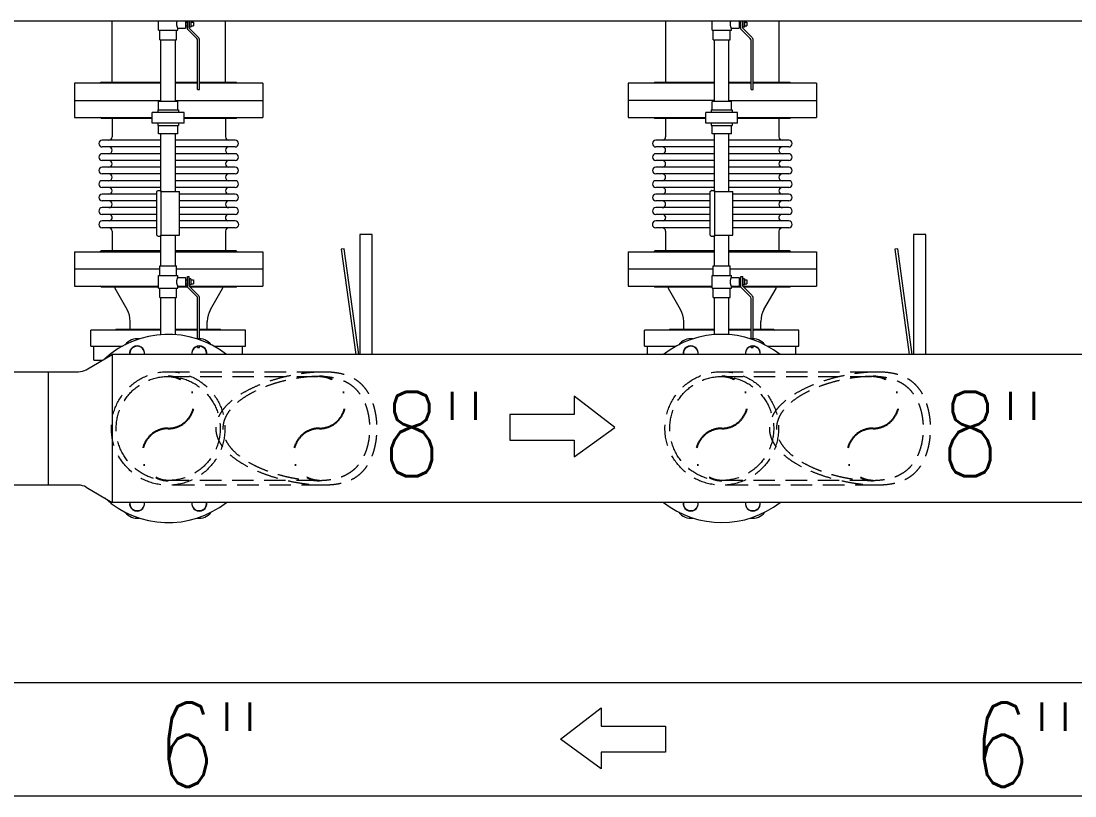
# Model space of a CAD drawing. Header units: millimetres. Extents: x -312439 to 477422, y -331570 to 212570.
# Drawn here: x 364663 to 366225, y 137960 to 139108 of the extents above; entities that cross this region are included whole.
import ezdxf

# ---------------------------------------------------------------- set-up
doc = ezdxf.new("R2010")
doc.units = ezdxf.units.MM
doc.linetypes.add('DASHDOT', pattern=[25.4, 12.7, -6.35, 0, -6.35])
doc.linetypes.add('HIDDEN', pattern=[9.525, 6.35, -3.175])
doc.layers.add('ARCONDTEXTO', color=4, linetype='Continuous')
doc.styles.add('ROMANS', font='romans.shx', dxfattribs={"height": 187.5})

msp = doc.modelspace()

# ---------------------------------------------------------------- linework, layer by layer
at = {"color": 5, "linetype": 'Continuous', "lineweight": 0}
for p, q in [((368549.983, 139108.286), (363674.233, 139108.286)), ((364797.692, 139108.286), (364797.692, 139017.736)), ((364965.992, 139017.736), (364965.992, 139108.286)), ((365618.056, 139108.286), (365618.056, 139017.736)), ((365786.356, 139017.736), (365786.356, 139108.286)), ((364870.342, 138988.978), (364870.342, 139080.599)), ((364891.642, 138988.978), (364891.642, 139080.599)), ((365690.706, 138988.978), (365690.706, 139080.599)), ((365712.006, 138988.978), (365712.006, 139080.599)), ((364870.342, 138855.808), (364870.342, 138940.978)), ((364891.642, 138855.808), (364891.642, 138940.978)), ((365690.706, 138855.808), (365690.706, 138940.978)), ((365712.006, 138855.808), (365712.006, 138940.978)), ((364870.342, 138745.308), (364870.342, 138790.808)), ((364891.642, 138745.308), (364891.642, 138790.808)), ((365690.706, 138745.308), (365690.706, 138790.808)), ((365712.006, 138745.308), (365712.006, 138790.808)), ((364870.342, 138643.529), (364870.342, 138698.308)), ((364891.642, 138643.529), (364891.642, 138698.308)), ((365690.706, 138643.529), (365690.706, 138698.308)), ((365712.006, 138643.529), (365712.006, 138698.308)), ((364759.669, 138591.267), (364797.906, 138613.986)), ((364797.906, 138613.986), (364797.906, 138394.886)), ((366777, 138613.986), (364797.906, 138613.986)), ((364060.627, 138588.586), (364748.309, 138588.586)), ((364703.506, 138420.286), (364703.506, 138588.586)), ((364748.309, 138420.286), (364060.627, 138420.286)), ((364759.669, 138417.604), (364797.906, 138394.886)), ((366777, 138394.886), (364797.906, 138394.886)), ((363744.77, 138128.017), (366728.112, 138128.017)), ((363744.77, 137959.717), (366728.112, 137959.717))]:
    msp.add_line(p, q, dxfattribs=at)
at = {"color": 4, "linetype": 'Continuous', "lineweight": 0}
for p, q in [((364866.67, 139094.599), (364866.67, 139108.286)), ((364906.66, 139108.286), (364906.66, 139097.623)), ((364909.385, 139096.38), (364909.385, 139108.286)), ((364912.335, 139097.602), (364912.335, 139108.286)), ((364912.801, 139099.454), (364912.801, 139108.286)), ((364914.734, 139108.286), (364914.734, 139099.454)), ((365687.034, 139094.599), (365687.034, 139108.286)), ((365727.024, 139108.286), (365727.024, 139097.623)), ((365729.749, 139096.38), (365729.749, 139108.286)), ((365732.699, 139097.602), (365732.699, 139108.286)), ((365733.165, 139099.454), (365733.165, 139108.286)), ((365735.099, 139108.286), (365735.099, 139099.454)), ((364866.67, 139094.599), (364895.314, 139094.599)), ((364868.492, 139080.599), (364868.492, 139094.599)), ((364893.492, 139080.599), (364893.492, 139094.599)), ((364895.314, 139097.623), (364906.66, 139097.623)), ((364895.314, 139094.599), (364895.314, 139097.623)), ((364906.66, 139106.9), (364909.385, 139106.9)), ((364906.66, 139101.298), (364909.385, 139101.298)), ((364923.359, 139082.405), (364909.385, 139096.38)), ((364912.335, 139106.9), (364912.801, 139106.9)), ((364912.335, 139101.298), (364912.801, 139101.298)), ((364925.445, 139084.491), (364912.335, 139097.602)), ((364914.734, 139099.454), (364912.801, 139099.454)), ((364914.734, 139106.9), (364918.4, 139106.9)), ((364914.734, 139101.298), (364918.4, 139101.298)), ((364918.4, 139106.9), (364918.4, 139101.298)), ((365687.034, 139094.599), (365715.678, 139094.599)), ((365688.856, 139080.599), (365688.856, 139094.599)), ((365713.856, 139080.599), (365713.856, 139094.599)), ((365715.678, 139097.623), (365727.024, 139097.623)), ((365715.678, 139094.599), (365715.678, 139097.623)), ((365727.024, 139106.9), (365729.749, 139106.9)), ((365727.024, 139101.298), (365729.749, 139101.298)), ((365743.724, 139082.405), (365729.749, 139096.38)), ((365732.699, 139106.9), (365733.165, 139106.9)), ((365732.699, 139101.298), (365733.165, 139101.298)), ((365745.81, 139084.491), (365732.699, 139097.602)), ((365735.099, 139099.454), (365733.165, 139099.454)), ((365735.099, 139106.9), (365738.765, 139106.9)), ((365735.099, 139101.298), (365738.765, 139101.298)), ((365738.765, 139106.9), (365738.765, 139101.298)), ((364868.492, 139080.599), (364893.492, 139080.599)), ((364924.542, 139006.749), (364924.542, 139079.55)), ((364927.492, 139006.749), (364927.492, 139079.55)), ((365688.856, 139080.599), (365713.856, 139080.599)), ((365744.906, 139006.749), (365744.906, 139079.55)), ((365747.856, 139006.749), (365747.856, 139079.55)), ((364870.342, 139016.136), (364742.342, 139016.136)), ((364742.342, 139016.136), (364742.342, 138965.336)), ((364781.942, 139017.736), (364780.342, 139016.136)), ((364781.942, 139017.736), (364870.342, 139017.736)), ((364891.642, 139017.736), (364924.542, 139017.736)), ((364924.542, 139016.136), (364891.642, 139016.136)), ((364927.492, 139017.736), (364981.742, 139017.736)), ((365021.342, 139016.136), (364927.492, 139016.136)), ((364981.742, 139017.736), (364983.342, 139016.136)), ((365021.342, 139016.136), (365021.342, 138965.336)), ((365690.706, 139016.136), (365562.706, 139016.136)), ((365562.706, 139016.136), (365562.706, 138965.336)), ((365602.306, 139017.736), (365600.706, 139016.136)), ((365602.306, 139017.736), (365690.706, 139017.736)), ((365712.006, 139017.736), (365744.906, 139017.736)), ((365744.906, 139016.136), (365712.006, 139016.136)), ((365747.856, 139017.736), (365802.106, 139017.736)), ((365841.706, 139016.136), (365747.856, 139016.136)), ((365802.106, 139017.736), (365803.706, 139016.136)), ((365841.706, 139016.136), (365841.706, 138965.336)), ((364924.542, 139006.749), (364927.492, 139006.749)), ((365744.906, 139006.749), (365747.856, 139006.749)), ((364742.342, 138990.736), (364870.342, 138990.736)), ((364895.314, 138988.978), (364866.67, 138988.978)), ((364866.67, 138976.608), (364866.67, 138988.978)), ((364891.642, 138990.736), (365021.342, 138990.736)), ((364895.314, 138976.608), (364895.314, 138988.978)), ((365690.706, 138990.736), (365562.706, 138990.736)), ((365715.678, 138988.978), (365687.034, 138988.978)), ((365687.034, 138976.608), (365687.034, 138988.978)), ((365712.006, 138990.736), (365841.706, 138990.736)), ((365715.678, 138976.608), (365715.678, 138988.978)), ((364904.523, 138972.978), (364857.461, 138972.978)), ((364857.461, 138956.978), (364857.461, 138972.978)), ((364865.469, 138976.608), (364896.515, 138976.608)), ((364865.469, 138976.608), (364865.469, 138972.978)), ((364896.515, 138976.608), (364896.515, 138972.978)), ((364904.523, 138956.978), (364904.523, 138972.978)), ((365724.887, 138972.978), (365677.826, 138972.978)), ((365677.826, 138956.978), (365677.826, 138972.978)), ((365685.833, 138976.608), (365716.88, 138976.608)), ((365685.833, 138976.608), (365685.833, 138972.978)), ((365716.88, 138976.608), (365716.88, 138972.978)), ((365724.887, 138956.978), (365724.887, 138972.978)), ((364742.342, 138965.336), (364857.461, 138965.336)), ((364781.942, 138963.736), (364780.342, 138965.336)), ((364857.461, 138963.736), (364781.942, 138963.736)), ((364797.842, 138963.736), (364797.842, 138936.713)), ((364904.523, 138956.978), (364857.461, 138956.978)), ((364865.469, 138956.978), (364865.469, 138953.347)), ((364865.469, 138953.347), (364896.515, 138953.347)), ((364866.67, 138940.978), (364866.67, 138953.347)), ((364895.314, 138940.978), (364895.314, 138953.347)), ((364896.515, 138956.978), (364896.515, 138953.347)), ((364904.523, 138965.336), (365021.342, 138965.336)), ((364981.742, 138963.736), (364904.523, 138963.736)), ((364965.842, 138963.736), (364965.842, 138936.713)), ((364981.742, 138963.736), (364983.342, 138965.336)), ((365562.706, 138965.336), (365677.826, 138965.336)), ((365602.306, 138963.736), (365600.706, 138965.336)), ((365677.826, 138963.736), (365602.306, 138963.736)), ((365618.206, 138963.736), (365618.206, 138936.713)), ((365724.887, 138956.978), (365677.826, 138956.978)), ((365685.833, 138956.978), (365685.833, 138953.347)), ((365685.833, 138953.347), (365716.88, 138953.347)), ((365687.034, 138940.978), (365687.034, 138953.347)), ((365715.678, 138940.978), (365715.678, 138953.347)), ((365716.88, 138956.978), (365716.88, 138953.347)), ((365724.887, 138965.336), (365841.706, 138965.336)), ((365802.106, 138963.736), (365724.887, 138963.736)), ((365786.206, 138963.736), (365786.206, 138936.713)), ((365802.106, 138963.736), (365803.706, 138965.336)), ((364895.314, 138940.978), (364866.67, 138940.978)), ((365715.678, 138940.978), (365687.034, 138940.978)), ((364870.342, 138931.713), (364783.335, 138931.713)), ((364870.342, 138921.713), (364783.335, 138921.713)), ((364980.349, 138931.713), (364891.642, 138931.713)), ((364980.349, 138921.713), (364891.642, 138921.713)), ((365690.706, 138931.713), (365603.7, 138931.713)), ((365690.706, 138921.713), (365603.7, 138921.713)), ((365800.713, 138931.713), (365712.006, 138931.713)), ((365800.713, 138921.713), (365712.006, 138921.713)), ((364870.342, 138911.713), (364783.335, 138911.713)), ((364980.349, 138911.713), (364891.642, 138911.713)), ((365690.706, 138911.713), (365603.7, 138911.713)), ((365800.713, 138911.713), (365712.006, 138911.713)), ((364870.342, 138901.713), (364783.335, 138901.713)), ((364870.342, 138891.713), (364783.335, 138891.713)), ((364980.349, 138901.713), (364891.642, 138901.713)), ((364980.349, 138891.713), (364891.642, 138891.713)), ((365690.706, 138901.713), (365603.7, 138901.713)), ((365690.706, 138891.713), (365603.7, 138891.713)), ((365800.713, 138901.713), (365712.006, 138901.713)), ((365800.713, 138891.713), (365712.006, 138891.713)), ((364870.342, 138881.713), (364783.335, 138881.713)), ((364980.349, 138881.713), (364891.642, 138881.713)), ((365690.706, 138881.713), (365603.7, 138881.713)), ((365800.713, 138881.713), (365712.006, 138881.713)), ((364870.342, 138871.713), (364783.335, 138871.713)), ((364870.342, 138861.713), (364783.335, 138861.713)), ((364980.349, 138871.713), (364891.642, 138871.713)), ((364980.349, 138861.713), (364891.642, 138861.713)), ((365690.706, 138871.713), (365603.7, 138871.713)), ((365690.706, 138861.713), (365603.7, 138861.713)), ((365800.713, 138871.713), (365712.006, 138871.713)), ((365800.713, 138861.713), (365712.006, 138861.713)), ((364864.082, 138851.713), (364783.335, 138851.713)), ((364864.082, 138790.895), (364864.082, 138855.72)), ((364864.355, 138856.233), (364865.992, 138857.337)), ((364866.1, 138857.37), (364870.294, 138857.37)), ((364870.294, 138857.37), (364870.294, 138789.245)), ((364870.294, 138855.808), (364897.592, 138855.808)), ((364897.592, 138790.808), (364897.592, 138855.808)), ((364980.349, 138851.713), (364897.592, 138851.713)), ((365684.447, 138851.713), (365603.7, 138851.713)), ((365684.447, 138790.895), (365684.447, 138855.72)), ((365684.72, 138856.233), (365686.356, 138857.337)), ((365686.464, 138857.37), (365690.659, 138857.37)), ((365690.659, 138857.37), (365690.659, 138789.245)), ((365690.659, 138855.808), (365717.956, 138855.808)), ((365717.956, 138790.808), (365717.956, 138855.808)), ((365800.713, 138851.713), (365717.956, 138851.713)), ((364864.082, 138841.713), (364783.335, 138841.713)), ((364864.082, 138831.713), (364783.335, 138831.713)), ((364980.349, 138841.713), (364897.592, 138841.713)), ((364980.349, 138831.713), (364897.592, 138831.713)), ((365684.447, 138841.713), (365603.7, 138841.713)), ((365684.447, 138831.713), (365603.7, 138831.713)), ((365800.713, 138841.713), (365717.956, 138841.713)), ((365800.713, 138831.713), (365717.956, 138831.713)), ((364864.082, 138821.713), (364783.335, 138821.713)), ((364864.082, 138811.952), (364783.335, 138811.952)), ((364980.349, 138821.713), (364897.592, 138821.713)), ((364980.349, 138811.952), (364897.592, 138811.952)), ((365684.447, 138821.713), (365603.7, 138821.713)), ((365684.447, 138811.952), (365603.7, 138811.952)), ((365800.713, 138821.713), (365717.956, 138821.713)), ((365800.713, 138811.952), (365717.956, 138811.952)), ((364864.082, 138801.713), (364783.335, 138801.713)), ((364797.842, 138796.713), (364797.842, 138767.736)), ((364980.349, 138801.713), (364897.592, 138801.713)), ((364965.842, 138796.713), (364965.842, 138767.736)), ((365684.447, 138801.713), (365603.7, 138801.713)), ((365618.206, 138796.713), (365618.206, 138767.736)), ((365800.713, 138801.713), (365717.956, 138801.713)), ((365786.206, 138796.713), (365786.206, 138767.736)), ((364864.355, 138790.382), (364865.992, 138789.278)), ((364866.1, 138789.245), (364870.294, 138789.245)), ((364870.294, 138790.808), (364897.592, 138790.808)), ((365164.976, 138791.834), (365164.976, 138613.986)), ((365183.487, 138791.834), (365164.976, 138791.834)), ((365183.487, 138613.986), (365183.487, 138791.834)), ((365684.72, 138790.382), (365686.356, 138789.278)), ((365686.464, 138789.245), (365690.659, 138789.245)), ((365690.659, 138790.808), (365717.956, 138790.808)), ((365985.341, 138791.834), (365985.341, 138613.986)), ((366003.851, 138791.834), (365985.341, 138791.834)), ((366003.851, 138613.986), (366003.851, 138791.834)), ((364742.342, 138766.136), (364870.342, 138766.136)), ((364742.342, 138766.136), (364742.342, 138715.336)), ((364781.942, 138767.736), (364780.342, 138766.136)), ((364870.342, 138767.736), (364781.942, 138767.736)), ((364981.742, 138767.736), (364891.642, 138767.736)), ((364891.642, 138766.136), (365021.342, 138766.136)), ((364981.742, 138767.736), (364983.342, 138766.136)), ((365021.342, 138766.136), (365021.342, 138715.336)), ((365141.873, 138770.802), (365137.512, 138770.206)), ((365137.512, 138770.206), (365158.888, 138613.986)), ((365163.331, 138613.986), (365141.873, 138770.802)), ((365562.706, 138766.136), (365690.706, 138766.136)), ((365562.706, 138766.136), (365562.706, 138715.336)), ((365602.306, 138767.736), (365600.706, 138766.136)), ((365690.706, 138767.736), (365602.306, 138767.736)), ((365802.106, 138767.736), (365712.006, 138767.736)), ((365712.006, 138766.136), (365841.706, 138766.136)), ((365802.106, 138767.736), (365803.706, 138766.136)), ((365841.706, 138766.136), (365841.706, 138715.336)), ((365962.237, 138770.802), (365957.876, 138770.206)), ((365957.876, 138770.206), (365979.253, 138613.986)), ((365983.695, 138613.986), (365962.237, 138770.802)), ((364868.492, 138740.736), (364742.342, 138740.736)), ((364868.492, 138745.308), (364893.492, 138745.308)), ((364868.492, 138731.308), (364868.492, 138745.308)), ((364893.492, 138731.308), (364893.492, 138745.308)), ((365021.342, 138740.736), (364893.492, 138740.736)), ((365688.856, 138740.736), (365562.706, 138740.736)), ((365688.856, 138745.308), (365713.856, 138745.308)), ((365688.856, 138731.308), (365688.856, 138745.308)), ((365713.856, 138731.308), (365713.856, 138745.308)), ((365841.706, 138740.736), (365713.856, 138740.736)), ((364866.67, 138731.308), (364895.314, 138731.308)), ((364866.67, 138712.308), (364866.67, 138731.308)), ((364895.314, 138728.284), (364895.314, 138731.308)), ((364895.314, 138728.284), (364906.66, 138728.284)), ((364906.66, 138728.284), (364906.66, 138715.331)), ((364906.66, 138724.609), (364909.385, 138724.609)), ((364906.66, 138719.007), (364909.385, 138719.007)), ((364909.385, 138729.501), (364912.335, 138729.501)), ((364909.385, 138714.089), (364909.385, 138729.501)), ((364912.335, 138715.31), (364912.335, 138729.501)), ((364912.335, 138724.609), (364912.801, 138724.609)), ((364912.335, 138719.007), (364912.801, 138719.007)), ((364912.801, 138717.163), (364912.801, 138726.453)), ((364914.734, 138726.453), (364912.801, 138726.453)), ((364914.734, 138717.163), (364912.801, 138717.163)), ((364914.734, 138726.453), (364914.734, 138717.163)), ((364914.734, 138724.609), (364918.4, 138724.609)), ((364914.734, 138719.007), (364918.4, 138719.007)), ((364918.4, 138724.609), (364918.4, 138719.007)), ((365687.034, 138731.308), (365715.678, 138731.308)), ((365687.034, 138712.308), (365687.034, 138731.308)), ((365715.678, 138728.284), (365715.678, 138731.308)), ((365715.678, 138728.284), (365727.024, 138728.284)), ((365727.024, 138728.284), (365727.024, 138715.331)), ((365727.024, 138724.609), (365729.749, 138724.609)), ((365727.024, 138719.007), (365729.749, 138719.007)), ((365729.749, 138729.501), (365732.699, 138729.501)), ((365729.749, 138714.089), (365729.749, 138729.501)), ((365732.699, 138715.31), (365732.699, 138729.501)), ((365732.699, 138724.609), (365733.165, 138724.609)), ((365732.699, 138719.007), (365733.165, 138719.007)), ((365733.165, 138717.163), (365733.165, 138726.453)), ((365735.099, 138726.453), (365733.165, 138726.453)), ((365735.099, 138717.163), (365733.165, 138717.163)), ((365735.099, 138726.453), (365735.099, 138717.163)), ((365735.099, 138724.609), (365738.765, 138724.609)), ((365735.099, 138719.007), (365738.765, 138719.007)), ((365738.765, 138724.609), (365738.765, 138719.007)), ((364742.342, 138715.336), (364866.67, 138715.336)), ((364781.942, 138713.736), (364780.342, 138715.336)), ((364866.67, 138713.736), (364781.942, 138713.736)), ((364820.125, 138680.504), (364802.259, 138712.068)), ((364866.67, 138712.308), (364895.314, 138712.308)), ((364868.492, 138698.308), (364868.492, 138712.308)), ((364893.492, 138698.308), (364893.492, 138712.308)), ((364895.314, 138715.331), (364906.66, 138715.331)), ((364895.314, 138712.308), (364895.314, 138715.331)), ((364909.737, 138713.736), (364895.314, 138713.736)), ((364909.385, 138715.336), (364906.66, 138715.331)), ((364923.359, 138700.114), (364909.385, 138714.089)), ((364912.335, 138715.336), (365021.342, 138715.336)), ((364925.445, 138702.2), (364912.335, 138715.31)), ((364981.742, 138713.736), (364913.909, 138713.736)), ((364943.559, 138680.504), (364961.425, 138712.068)), ((364981.742, 138713.736), (364983.342, 138715.336)), ((365562.706, 138715.336), (365687.034, 138715.336)), ((365602.306, 138713.736), (365600.706, 138715.336)), ((365687.034, 138713.736), (365602.306, 138713.736)), ((365640.489, 138680.504), (365622.623, 138712.068)), ((365687.034, 138712.308), (365715.678, 138712.308)), ((365688.856, 138698.308), (365688.856, 138712.308)), ((365713.856, 138698.308), (365713.856, 138712.308)), ((365715.678, 138715.331), (365727.024, 138715.331)), ((365715.678, 138712.308), (365715.678, 138715.331)), ((365730.102, 138713.736), (365715.678, 138713.736)), ((365729.749, 138715.336), (365727.024, 138715.331)), ((365743.724, 138700.114), (365729.749, 138714.089)), ((365732.699, 138715.336), (365841.706, 138715.336)), ((365745.81, 138702.2), (365732.699, 138715.31)), ((365802.106, 138713.736), (365734.274, 138713.736)), ((365763.923, 138680.504), (365781.789, 138712.068)), ((365802.106, 138713.736), (365803.706, 138715.336)), ((364868.492, 138698.308), (364893.492, 138698.308)), ((364924.542, 138637.308), (364924.542, 138697.259)), ((364927.492, 138637.428), (364927.492, 138697.259)), ((365688.856, 138698.308), (365713.856, 138698.308)), ((365744.906, 138637.308), (365744.906, 138697.259)), ((365747.856, 138637.428), (365747.856, 138697.259)), ((364824.692, 138651.836), (364824.692, 138663.165)), ((364938.992, 138651.836), (364938.992, 138663.165)), ((365645.056, 138651.836), (365645.056, 138663.165)), ((365759.356, 138651.836), (365759.356, 138663.165)), ((364870.342, 138650.236), (364766.492, 138650.236)), ((364766.492, 138626.436), (364766.492, 138650.236)), ((364804.092, 138651.836), (364802.492, 138650.236)), ((364804.092, 138651.836), (364870.342, 138651.836)), ((364891.642, 138651.836), (364924.542, 138651.836)), ((364924.542, 138650.236), (364891.642, 138650.236)), ((364927.492, 138651.836), (364957.892, 138651.836)), ((364995.492, 138650.236), (364927.492, 138650.236)), ((364957.892, 138651.836), (364959.492, 138650.236)), ((364995.492, 138626.436), (364995.492, 138650.236)), ((365690.706, 138650.236), (365586.856, 138650.236)), ((365586.856, 138626.436), (365586.856, 138650.236)), ((365624.456, 138651.836), (365622.856, 138650.236)), ((365624.456, 138651.836), (365690.706, 138651.836)), ((365712.006, 138651.836), (365744.906, 138651.836)), ((365744.906, 138650.236), (365712.006, 138650.236)), ((365747.856, 138651.836), (365778.256, 138651.836)), ((365815.856, 138650.236), (365747.856, 138650.236)), ((365778.256, 138651.836), (365779.856, 138650.236)), ((365815.856, 138626.436), (365815.856, 138650.236)), ((364766.492, 138626.436), (364813.344, 138626.436)), ((364770.992, 138605.436), (364770.992, 138626.436)), ((364924.542, 138624.458), (364924.542, 138626.043)), ((364924.542, 138624.458), (364927.492, 138624.458)), ((364927.492, 138624.458), (364927.492, 138626.286)), ((364948.64, 138626.436), (364995.492, 138626.436)), ((364990.992, 138613.986), (364990.992, 138626.436)), ((365586.856, 138626.436), (365633.708, 138626.436)), ((365591.356, 138613.986), (365591.356, 138626.436)), ((365744.906, 138624.458), (365744.906, 138626.043)), ((365744.906, 138624.458), (365747.856, 138624.458)), ((365747.856, 138624.458), (365747.856, 138626.286)), ((365769.004, 138626.436), (365815.856, 138626.436)), ((365811.356, 138613.986), (365811.356, 138626.436)), ((364855.906, 138613.986), (364811.102, 138613.986)), ((364770.992, 138605.436), (364783.515, 138605.436)), ((365482.811, 138552.314), (365482.811, 138525.192)), ((365542.889, 138506.014), (365482.811, 138552.314)), ((365387.491, 138525.192), (365387.491, 138486.837)), ((365482.811, 138525.192), (365387.491, 138525.192)), ((365482.811, 138462.16), (365542.889, 138506.014)), ((365387.491, 138486.837), (365482.811, 138486.837)), ((365482.811, 138486.837), (365482.811, 138462.16))]:
    msp.add_line(p, q, dxfattribs=at)
at = {"color": 1, "linetype": 'HIDDEN', "lineweight": 0, "ltscale": 5}
for p, q in [((364880.992, 138588.586), (365110.437, 138588.586)), ((364880.992, 138581.476), (365102.695, 138581.476)), ((365701.356, 138588.586), (365930.801, 138588.586)), ((365701.356, 138581.476), (365923.059, 138581.476)), ((365102.695, 138427.396), (364880.992, 138427.396)), ((365923.059, 138427.396), (365701.356, 138427.396)), ((365110.437, 138420.286), (364880.992, 138420.286)), ((365930.801, 138420.286), (365701.356, 138420.286))]:
    msp.add_line(p, q, dxfattribs=at)
at = {"color": 1, "linetype": 'Continuous', "lineweight": 0}
for p, q in [((365462.554, 138043.867), (365522.632, 138090.167)), ((365522.632, 138090.167), (365522.632, 138063.045)), ((365522.632, 138063.045), (365617.951, 138063.045)), ((365617.951, 138063.045), (365617.951, 138024.69)), ((365522.632, 138000.013), (365462.554, 138043.867)), ((365617.951, 138024.69), (365522.632, 138024.69)), ((365522.632, 138024.69), (365522.632, 138000.013))]:
    msp.add_line(p, q, dxfattribs=at)
at = {"color": 1, "linetype": 'HIDDEN', "lineweight": 0, "ltscale": 5}
for centre, radius in [((364880.992, 138504.436), 84.15), ((364880.992, 138504.436), 77.04), ((365701.356, 138504.436), 84.15), ((365701.356, 138504.436), 77.04)]:
    msp.add_circle(centre, radius, dxfattribs=at)
at = {"color": 4, "linetype": 'Continuous', "lineweight": 0}
for centre, radius, start, end in [((364920.504, 139079.55), 4.038, 0, 45), ((364920.504, 139079.55), 6.988, 0, 45), ((365740.869, 139079.55), 4.038, 0, 45), ((365740.869, 139079.55), 6.988, 0, 45), ((364792.842, 138936.713), 5, 270, 0), ((364970.842, 138936.713), 5, 180, 270), ((365613.206, 138936.713), 5, 270, 0), ((365791.206, 138936.713), 5, 180, 270), ((364783.335, 138926.713), 5, 90, 270), ((364792.842, 138916.713), 5, 270, 90), ((364970.842, 138916.713), 5, 90, 270), ((364980.349, 138926.713), 5, 270, 90), ((365603.7, 138926.713), 5, 90, 270), ((365613.206, 138916.713), 5, 270, 90), ((365791.206, 138916.713), 5, 90, 270), ((365800.713, 138926.713), 5, 270, 90), ((364783.335, 138906.713), 5, 90, 270), ((364980.349, 138906.713), 5, 270, 90), ((365603.7, 138906.713), 5, 90, 270), ((365800.713, 138906.713), 5, 270, 90), ((364783.335, 138886.713), 5, 90, 270), ((364792.842, 138896.713), 5, 270, 90), ((364970.842, 138896.713), 5, 90, 270), ((364980.349, 138886.713), 5, 270, 90), ((365603.7, 138886.713), 5, 90, 270), ((365613.206, 138896.713), 5, 270, 90), ((365791.206, 138896.713), 5, 90, 270), ((365800.713, 138886.713), 5, 270, 90), ((364792.842, 138876.713), 5, 270, 90), ((364970.842, 138876.713), 5, 90, 270), ((365613.206, 138876.713), 5, 270, 90), ((365791.206, 138876.713), 5, 90, 270), ((364783.335, 138866.713), 5, 90, 270), ((364792.842, 138856.713), 5, 270, 90), ((364970.842, 138856.713), 5, 90, 270), ((364980.349, 138866.713), 5, 270, 90), ((365603.7, 138866.713), 5, 90, 270), ((365613.206, 138856.713), 5, 270, 90), ((365791.206, 138856.713), 5, 90, 270), ((365800.713, 138866.713), 5, 270, 90), ((364783.335, 138846.713), 5, 90, 270), ((364864.702, 138855.72), 0.619, 123.997812, 180), ((364866.1, 138857.177), 0.193, 90, 123.997811), ((364980.349, 138846.713), 5, 270, 90), ((365603.7, 138846.713), 5, 90, 270), ((365685.066, 138855.72), 0.619, 123.997812, 180), ((365686.464, 138857.177), 0.193, 90, 123.997811), ((365800.713, 138846.713), 5, 270, 90), ((364783.335, 138826.713), 5, 90, 270), ((364792.842, 138836.713), 5, 270, 90), ((364970.842, 138836.713), 5, 90, 270), ((364980.349, 138826.713), 5, 270, 90), ((365603.7, 138826.713), 5, 90, 270), ((365613.206, 138836.713), 5, 270, 90), ((365791.206, 138836.713), 5, 90, 270), ((365800.713, 138826.713), 5, 270, 90), ((364783.335, 138806.832), 5.119, 90, 270), ((364792.967, 138816.713), 5.002, 287.829397, 88.562061), ((364970.716, 138816.713), 5.002, 91.437939, 252.170603), ((364980.349, 138806.832), 5.119, 270, 90), ((365603.7, 138806.832), 5.119, 90, 270), ((365613.332, 138816.713), 5.002, 287.829397, 88.562061), ((365791.081, 138816.713), 5.002, 91.437939, 252.170603), ((365800.713, 138806.832), 5.119, 270, 90), ((364792.842, 138796.713), 5, 0, 90), ((364970.842, 138796.713), 5, 90, 180), ((365613.206, 138796.713), 5, 0, 90), ((365791.206, 138796.713), 5, 90, 180), ((364864.702, 138790.895), 0.619, 180, 236.002188), ((364866.1, 138789.438), 0.193, 236.002189, 270), ((365685.066, 138790.895), 0.619, 180, 236.002188), ((365686.464, 138789.438), 0.193, 236.002189, 270), ((364832.892, 138729.407), 35.2, 206.436313, 209.511499), ((364920.504, 138697.259), 6.988, 0, 45), ((364930.792, 138729.407), 35.2, 330.488501, 333.563687), ((365653.257, 138729.407), 35.2, 206.436313, 209.511499), ((365740.869, 138697.259), 6.988, 0, 45), ((365751.156, 138729.407), 35.2, 330.488501, 333.563687), ((364920.504, 138697.259), 4.038, 0, 45), ((365740.869, 138697.259), 4.038, 0, 45), ((364789.492, 138663.165), 35.2, 0, 29.511499), ((364974.192, 138663.165), 35.2, 150.488501, 180), ((365609.856, 138663.165), 35.2, 0, 29.511499), ((365794.557, 138663.165), 35.2, 150.488501, 180), ((364880.992, 138504.436), 139.5, 51.748864, 132.378322), ((365701.356, 138504.436), 139.5, 51.748864, 128.251136), ((364835.07, 138615.301), 22.134, 81.85389, 143.14611), ((364834.879, 138615.763), 11.1, 350.785345, 189.214655), ((364835.07, 138615.301), 11, 12.236806, 186.868736), ((364927.105, 138615.763), 11.1, 350.785345, 189.214655), ((364926.914, 138615.301), 11, 353.131288, 167.764553), ((364926.914, 138615.301), 22.134, 36.85389, 98.14611), ((365655.434, 138615.301), 22.134, 81.85389, 143.14611), ((365655.243, 138615.763), 11.1, 350.785345, 189.214655), ((365655.434, 138615.301), 11, 12.236806, 186.868736), ((365747.47, 138615.763), 11.1, 350.785345, 189.214655), ((365747.278, 138615.301), 11, 353.131288, 167.764553), ((365747.278, 138615.301), 22.134, 36.85389, 98.14611), ((364880.992, 138504.436), 139.5, 227.621678, 308.251122), ((364834.879, 138393.108), 11.1, 170.785345, 9.214633), ((364835.07, 138393.57), 11, 173.131288, 347.764553), ((364927.105, 138393.108), 11.1, 170.785345, 9.214633), ((364926.914, 138393.57), 11, 192.236806, 6.868736), ((365701.356, 138504.436), 139.5, 231.748864, 308.251122), ((365655.243, 138393.108), 11.1, 170.785345, 9.214633), ((365655.434, 138393.57), 11, 173.131288, 347.764553), ((365747.47, 138393.108), 11.1, 170.785345, 9.214633), ((365747.278, 138393.57), 11, 192.236806, 6.868736), ((364835.07, 138393.57), 22.134, 216.85389, 278.14611), ((364926.914, 138393.57), 22.134, 261.85389, 323.14611), ((365655.434, 138393.57), 22.134, 216.85389, 278.14611), ((365747.278, 138393.57), 22.134, 261.85389, 323.14611)]:
    msp.add_arc(centre, radius, start, end, dxfattribs=at)
at = {"color": 5, "linetype": 'Continuous', "lineweight": 0}
for centre, start, end in [((364748.309, 138613.986), 270, 296.565051), ((364748.309, 138394.886), 63.434949, 90)]:
    msp.add_arc(centre, 25.4, start, end, dxfattribs=at)
at = {"color": 6, "linetype": 'DASHDOT', "ltscale": 4}
for centre, start, end in [((364880.992, 138542.956), 270, 90), ((365105.194, 138542.956), 270, 90), ((365701.356, 138542.956), 270, 90), ((365925.559, 138542.956), 270, 90), ((364880.992, 138465.916), 90, 270), ((365105.194, 138465.916), 90, 270), ((365701.356, 138465.916), 90, 270), ((365925.559, 138465.916), 90, 270)]:
    msp.add_arc(centre, 38.52, start, end, dxfattribs=at)
at = {"color": 4, "linetype": 'Continuous', "lineweight": 0}
for points, knots in [([(364893.766, 139104.099), (364893.766, 139104.513), (364893.787, 139104.938), (364893.869, 139105.78), (364893.931, 139106.196), (364894.084, 139106.992), (364894.174, 139107.372), (364894.324, 139107.92), (364894.379, 139108.108), (364894.434, 139108.286)], [0, 0, 0, 0, 1.24074145, 1.24074145, 2.4814829, 2.4814829, 3.72222435, 3.72222435, 4.42137472, 4.42137472, 4.42137472, 4.42137472]), ([(365714.13, 139104.099), (365714.13, 139104.513), (365714.151, 139104.938), (365714.234, 139105.78), (365714.295, 139106.196), (365714.448, 139106.992), (365714.539, 139107.372), (365714.688, 139107.92), (365714.744, 139108.108), (365714.799, 139108.286)], [0, 0, 0, 0, 1.24074145, 1.24074145, 2.4814829, 2.4814829, 3.72222435, 3.72222435, 4.42137472, 4.42137472, 4.42137472, 4.42137472]), ([(364895.314, 139097.623), (364895.314, 139097.623), (364895.296, 139097.663), (364895.221, 139097.83), (364895.165, 139097.956), (364895.024, 139098.289), (364894.94, 139098.495), (364894.756, 139098.968), (364894.658, 139099.236), (364894.466, 139099.804), (364894.365, 139100.125), (364894.174, 139100.827), (364894.084, 139101.206), (364893.931, 139102.002), (364893.869, 139102.418), (364893.787, 139103.26), (364893.766, 139103.686), (364893.766, 139104.099)], [29.7519858, 29.7519858, 29.7519858, 29.7519858, 30.99057651, 30.99057651, 32.22916721, 32.22916721, 33.46775791, 33.46775791, 34.70634861, 34.70634861, 35.94709006, 35.94709006, 37.18783151, 37.18783151, 38.42857296, 38.42857296, 39.66931441, 39.66931441, 39.66931441, 39.66931441]), ([(365715.678, 139097.623), (365715.678, 139097.623), (365715.66, 139097.663), (365715.586, 139097.83), (365715.53, 139097.956), (365715.389, 139098.289), (365715.304, 139098.495), (365715.121, 139098.968), (365715.022, 139099.236), (365714.83, 139099.804), (365714.73, 139100.125), (365714.539, 139100.827), (365714.448, 139101.206), (365714.295, 139102.002), (365714.234, 139102.418), (365714.151, 139103.26), (365714.13, 139103.686), (365714.13, 139104.099)], [29.7519858, 29.7519858, 29.7519858, 29.7519858, 30.99057651, 30.99057651, 32.22916721, 32.22916721, 33.46775791, 33.46775791, 34.70634861, 34.70634861, 35.94709006, 35.94709006, 37.18783151, 37.18783151, 38.42857296, 38.42857296, 39.66931441, 39.66931441, 39.66931441, 39.66931441]), ([(364893.766, 138721.808), (364893.766, 138722.221), (364893.787, 138722.647), (364893.869, 138723.488), (364893.931, 138723.905), (364894.084, 138724.7), (364894.174, 138725.08), (364894.365, 138725.781), (364894.466, 138726.103), (364894.658, 138726.671), (364894.756, 138726.939), (364894.94, 138727.412), (364895.024, 138727.618), (364895.165, 138727.951), (364895.221, 138728.077), (364895.296, 138728.244), (364895.314, 138728.284), (364895.314, 138728.284)], [0, 0, 0, 0, 1.24074145, 1.24074145, 2.4814829, 2.4814829, 3.72222435, 3.72222435, 4.9629658, 4.9629658, 6.2015565, 6.2015565, 7.4401472, 7.4401472, 8.6787379, 8.6787379, 9.9173286, 9.9173286, 9.9173286, 9.9173286]), ([(364895.314, 138715.331), (364895.314, 138715.331), (364895.296, 138715.371), (364895.221, 138715.538), (364895.165, 138715.665), (364895.024, 138715.997), (364894.94, 138716.203), (364894.756, 138716.677), (364894.658, 138716.944), (364894.466, 138717.513), (364894.365, 138717.834), (364894.174, 138718.535), (364894.084, 138718.915), (364893.931, 138719.71), (364893.869, 138720.127), (364893.787, 138720.969), (364893.766, 138721.394), (364893.766, 138721.808)], [29.7519858, 29.7519858, 29.7519858, 29.7519858, 30.99057651, 30.99057651, 32.22916721, 32.22916721, 33.46775791, 33.46775791, 34.70634861, 34.70634861, 35.94709006, 35.94709006, 37.18783151, 37.18783151, 38.42857296, 38.42857296, 39.66931441, 39.66931441, 39.66931441, 39.66931441]), ([(365714.13, 138721.808), (365714.13, 138722.221), (365714.151, 138722.647), (365714.234, 138723.488), (365714.295, 138723.905), (365714.448, 138724.7), (365714.539, 138725.08), (365714.73, 138725.781), (365714.83, 138726.103), (365715.022, 138726.671), (365715.121, 138726.939), (365715.304, 138727.412), (365715.389, 138727.618), (365715.53, 138727.951), (365715.586, 138728.077), (365715.66, 138728.244), (365715.678, 138728.284), (365715.678, 138728.284)], [0, 0, 0, 0, 1.24074145, 1.24074145, 2.4814829, 2.4814829, 3.72222435, 3.72222435, 4.9629658, 4.9629658, 6.2015565, 6.2015565, 7.4401472, 7.4401472, 8.6787379, 8.6787379, 9.9173286, 9.9173286, 9.9173286, 9.9173286]), ([(365715.678, 138715.331), (365715.678, 138715.331), (365715.66, 138715.371), (365715.586, 138715.538), (365715.53, 138715.665), (365715.389, 138715.997), (365715.304, 138716.203), (365715.121, 138716.677), (365715.022, 138716.944), (365714.83, 138717.513), (365714.73, 138717.834), (365714.539, 138718.535), (365714.448, 138718.915), (365714.295, 138719.71), (365714.234, 138720.127), (365714.151, 138720.969), (365714.13, 138721.394), (365714.13, 138721.808)], [29.7519858, 29.7519858, 29.7519858, 29.7519858, 30.99057651, 30.99057651, 32.22916721, 32.22916721, 33.46775791, 33.46775791, 34.70634861, 34.70634861, 35.94709006, 35.94709006, 37.18783151, 37.18783151, 38.42857296, 38.42857296, 39.66931441, 39.66931441, 39.66931441, 39.66931441])]:
    msp.add_open_spline(points, degree=3, knots=knots, dxfattribs=at)
at = {"color": 1, "linetype": 'HIDDEN', "lineweight": 0, "ltscale": 5}
for points, knots in [([(365110.437, 138588.586), (365107.885, 138588.586), (365105.322, 138588.528), (365100.175, 138588.31), (365097.591, 138588.15), (365089.819, 138587.531), (365084.607, 138586.935), (365074.165, 138585.423), (365068.935, 138584.507), (365058.511, 138582.378), (365053.315, 138581.166), (365043.016, 138578.453), (365037.914, 138576.954), (365027.874, 138573.671), (365022.934, 138571.887), (365013.287, 138568.03), (365008.579, 138565.957), (364999.47, 138561.509), (364995.068, 138559.135), (364988.043, 138554.899), (364985.145, 138553.026), (364979.402, 138548.948), (364976.556, 138546.744), (364971.125, 138542.04), (364968.539, 138539.54), (364964.996, 138535.613), (364963.87, 138534.275), (364961.752, 138531.551), (364960.758, 138530.166), (364958.727, 138527.064), (364957.65, 138525.224), (364956.194, 138522.31), (364955.735, 138521.314), (364954.886, 138519.281), (364954.496, 138518.245), (364953.794, 138516.147), (364953.483, 138515.084), (364952.949, 138512.945), (364952.726, 138511.869), (364952.371, 138509.72), (364952.239, 138508.648), (364952.065, 138506.522), (364952.023, 138505.47), (364952.023, 138503.402), (364952.065, 138502.349), (364952.239, 138500.224), (364952.371, 138499.151), (364952.726, 138497.003), (364952.949, 138495.927), (364953.483, 138493.788), (364953.794, 138492.725), (364954.496, 138490.627), (364954.886, 138489.591), (364955.735, 138487.558), (364956.194, 138486.561), (364957.65, 138483.648), (364958.727, 138481.808), (364960.758, 138478.706), (364961.752, 138477.32), (364963.87, 138474.596), (364964.996, 138473.258), (364968.539, 138469.332), (364971.125, 138466.831), (364976.556, 138462.128), (364979.402, 138459.924), (364985.145, 138455.846), (364988.043, 138453.972), (364995.068, 138449.737), (364999.47, 138447.363), (365008.579, 138442.915), (365013.287, 138440.842), (365022.934, 138436.985), (365027.874, 138435.201), (365037.914, 138431.918), (365043.016, 138430.418), (365053.315, 138427.706), (365058.511, 138426.493), (365068.935, 138424.365), (365074.165, 138423.449), (365084.607, 138421.937), (365089.819, 138421.341), (365097.591, 138420.722), (365100.175, 138420.562), (365105.322, 138420.344), (365107.885, 138420.286), (365113.429, 138420.286), (365116.482, 138420.366), (365122.614, 138420.735), (365125.694, 138421.025), (365131.784, 138421.861), (365134.796, 138422.409), (365139.197, 138423.452), (365140.644, 138423.837), (365143.491, 138424.683), (365144.889, 138425.145), (365147.63, 138426.147), (365148.973, 138426.688), (365151.601, 138427.851), (365152.884, 138428.473), (365156.635, 138430.459), (365159.003, 138431.944), (365163.442, 138435.209), (365165.515, 138436.99), (365169.358, 138440.796), (365171.128, 138442.821), (365174.18, 138446.8), (365175.536, 138448.786), (365178.078, 138452.977), (365179.263, 138455.18), (365181.452, 138459.773), (365182.455, 138462.162), (365184.275, 138467.089), (365185.091, 138469.627), (365186.534, 138474.809), (365187.161, 138477.456), (365188.228, 138482.813), (365188.667, 138485.524), (365189.362, 138490.96), (365189.618, 138493.686), (365189.955, 138499.102), (365190.035, 138501.791), (365190.035, 138507.081), (365189.955, 138509.77), (365189.618, 138515.185), (365189.362, 138517.911), (365188.667, 138523.348), (365188.228, 138526.059), (365187.161, 138531.416), (365186.534, 138534.062), (365185.091, 138539.244), (365184.275, 138541.782), (365182.455, 138546.71), (365181.452, 138549.099), (365179.263, 138553.691), (365178.078, 138555.895), (365175.536, 138560.085), (365174.18, 138562.072), (365171.128, 138566.051), (365169.358, 138568.076), (365165.515, 138571.882), (365163.442, 138573.662), (365159.003, 138576.927), (365156.635, 138578.413), (365152.884, 138580.399), (365151.601, 138581.021), (365148.973, 138582.184), (365147.63, 138582.725), (365144.889, 138583.727), (365143.491, 138584.188), (365140.644, 138585.035), (365139.197, 138585.419), (365134.796, 138586.463), (365131.784, 138587.01), (365125.694, 138587.847), (365122.614, 138588.137), (365116.482, 138588.506), (365113.429, 138588.586), (365110.437, 138588.586)], [0, 0, 0, 0, 7.65472201, 7.65472201, 15.30944403, 15.30944403, 30.61888806, 30.61888806, 45.92833209, 45.92833209, 61.23777611, 61.23777611, 76.54722014, 76.54722014, 91.85666417, 91.85666417, 107.1661082, 107.1661082, 122.47555223, 122.47555223, 132.7166679, 132.7166679, 142.95778357, 142.95778357, 153.19889925, 153.19889925, 158.31945708, 158.31945708, 163.44001492, 163.44001492, 169.64267763, 169.64267763, 172.74400899, 172.74400899, 175.84534035, 175.84534035, 178.9466717, 178.9466717, 182.04800306, 182.04800306, 185.14933441, 185.14933441, 188.25066577, 188.25066577, 191.35199713, 191.35199713, 194.45332848, 194.45332848, 197.55465984, 197.55465984, 200.65599119, 200.65599119, 203.75732255, 203.75732255, 206.85865391, 206.85865391, 213.06131662, 213.06131662, 218.18187446, 218.18187446, 223.30243229, 223.30243229, 233.54354797, 233.54354797, 243.78466364, 243.78466364, 254.02577931, 254.02577931, 269.33522334, 269.33522334, 284.64466737, 284.64466737, 299.9541114, 299.9541114, 315.26355543, 315.26355543, 330.57299945, 330.57299945, 345.88244348, 345.88244348, 361.19188751, 361.19188751, 368.84660953, 368.84660953, 376.50133154, 376.50133154, 385.47698592, 385.47698592, 394.45264031, 394.45264031, 403.42829469, 403.42829469, 407.91612189, 407.91612189, 412.40394908, 412.40394908, 416.89177627, 416.89177627, 421.37960346, 421.37960346, 430.35525785, 430.35525785, 439.33091223, 439.33091223, 448.30656662, 448.30656662, 456.24070214, 456.24070214, 464.17483766, 464.17483766, 472.10897317, 472.10897317, 480.04310869, 480.04310869, 487.97724421, 487.97724421, 495.91137973, 495.91137973, 503.84551525, 503.84551525, 511.77965077, 511.77965077, 519.71378628, 519.71378628, 527.6479218, 527.6479218, 535.58205732, 535.58205732, 543.51619284, 543.51619284, 551.45032836, 551.45032836, 559.38446388, 559.38446388, 567.3185994, 567.3185994, 575.25273491, 575.25273491, 584.2283893, 584.2283893, 593.20404368, 593.20404368, 602.17969807, 602.17969807, 606.66752526, 606.66752526, 611.15535245, 611.15535245, 615.64317965, 615.64317965, 620.13100684, 620.13100684, 629.10666122, 629.10666122, 638.08231561, 638.08231561, 647.05796999, 647.05796999, 647.05796999, 647.05796999]), ([(365102.695, 138581.476), (365105.481, 138581.476), (365108.327, 138581.4), (365114.057, 138581.055), (365116.941, 138580.785), (365122.67, 138580.011), (365125.514, 138579.507), (365131.089, 138578.231), (365133.819, 138577.46), (365139.097, 138575.632), (365141.651, 138574.572), (365146.535, 138572.158), (365148.864, 138570.805), (365153.259, 138567.822), (365155.325, 138566.193), (365159.176, 138562.698), (365160.96, 138560.833), (365164.029, 138557.179), (365165.385, 138555.369), (365167.931, 138551.546), (365169.122, 138549.534), (365171.323, 138545.337), (365172.334, 138543.153), (365174.168, 138538.645), (365174.991, 138536.322), (365176.446, 138531.578), (365177.079, 138529.154), (365178.156, 138524.247), (365178.599, 138521.764), (365179.301, 138516.783), (365179.559, 138514.285), (365179.899, 138509.323), (365179.98, 138506.859), (365179.98, 138502.013), (365179.899, 138499.548), (365179.559, 138494.587), (365179.301, 138492.089), (365178.599, 138487.108), (365178.156, 138484.625), (365177.079, 138479.718), (365176.446, 138477.294), (365174.991, 138472.55), (365174.168, 138470.227), (365172.334, 138465.719), (365171.323, 138463.534), (365169.122, 138459.338), (365167.931, 138457.326), (365165.385, 138453.503), (365164.029, 138451.692), (365160.96, 138448.039), (365159.176, 138446.173), (365155.325, 138442.679), (365153.259, 138441.05), (365148.864, 138438.067), (365146.535, 138436.713), (365141.651, 138434.3), (365139.097, 138433.24), (365133.819, 138431.412), (365131.089, 138430.64), (365125.514, 138429.365), (365122.67, 138428.861), (365116.941, 138428.087), (365114.057, 138427.817), (365108.327, 138427.472), (365105.481, 138427.396), (365098.761, 138427.396), (365094.767, 138427.546), (365086.704, 138428.111), (365082.634, 138428.527), (365074.464, 138429.596), (365070.364, 138430.251), (365062.178, 138431.78), (365058.093, 138432.655), (365049.985, 138434.611), (365045.962, 138435.693), (365038.03, 138438.05), (365034.12, 138439.327), (365026.462, 138442.063), (365022.714, 138443.523), (365015.432, 138446.616), (365011.897, 138448.248), (365005.164, 138451.636), (365001.73, 138453.504), (364994.906, 138457.617), (364991.515, 138459.863), (364985.015, 138464.709), (364981.906, 138467.31), (364977.622, 138471.448), (364976.257, 138472.867), (364973.68, 138475.774), (364972.467, 138477.262), (364970.045, 138480.534), (364968.781, 138482.442), (364967.064, 138485.481), (364966.522, 138486.523), (364965.515, 138488.655), (364965.05, 138489.744), (364964.213, 138491.956), (364963.841, 138493.08), (364963.199, 138495.346), (364962.93, 138496.489), (364962.501, 138498.778), (364962.341, 138499.923), (364962.129, 138502.197), (364962.078, 138503.325), (364962.078, 138505.547), (364962.129, 138506.675), (364962.341, 138508.949), (364962.501, 138510.094), (364962.93, 138512.382), (364963.199, 138513.525), (364963.841, 138515.792), (364964.213, 138516.916), (364965.05, 138519.128), (364965.515, 138520.217), (364966.522, 138522.348), (364967.064, 138523.391), (364968.781, 138526.43), (364970.045, 138528.338), (364972.467, 138531.609), (364973.68, 138533.098), (364976.257, 138536.005), (364977.622, 138537.424), (364981.906, 138541.561), (364985.015, 138544.163), (364991.515, 138549.009), (364994.906, 138551.254), (365001.73, 138555.368), (365005.164, 138557.236), (365011.897, 138560.624), (365015.432, 138562.256), (365022.714, 138565.349), (365026.462, 138566.809), (365034.12, 138569.545), (365038.03, 138570.821), (365045.962, 138573.179), (365049.985, 138574.26), (365058.093, 138576.217), (365062.178, 138577.092), (365070.364, 138578.621), (365074.464, 138579.276), (365082.634, 138580.345), (365086.704, 138580.76), (365094.767, 138581.326), (365098.761, 138581.476), (365102.695, 138581.476)], [0, 0, 0, 0, 8.35981725, 8.35981725, 16.7196345, 16.7196345, 25.07945175, 25.07945175, 33.439269, 33.439269, 41.79908626, 41.79908626, 50.15890351, 50.15890351, 58.51872076, 58.51872076, 66.87853801, 66.87853801, 74.1478731, 74.1478731, 81.4172082, 81.4172082, 88.6865433, 88.6865433, 95.95587839, 95.95587839, 103.22521349, 103.22521349, 110.49454858, 110.49454858, 117.76388368, 117.76388368, 125.03321877, 125.03321877, 132.30255387, 132.30255387, 139.57188897, 139.57188897, 146.84122406, 146.84122406, 154.11055916, 154.11055916, 161.37989425, 161.37989425, 168.64922935, 168.64922935, 175.91856444, 175.91856444, 183.18789954, 183.18789954, 191.54771679, 191.54771679, 199.90753404, 199.90753404, 208.26735129, 208.26735129, 216.62716854, 216.62716854, 224.9869858, 224.9869858, 233.34680305, 233.34680305, 241.7066203, 241.7066203, 250.06643755, 250.06643755, 261.86761804, 261.86761804, 273.66879854, 273.66879854, 285.46997904, 285.46997904, 297.27115954, 297.27115954, 309.07234003, 309.07234003, 320.87352053, 320.87352053, 332.67470103, 332.67470103, 344.47588152, 344.47588152, 356.02472789, 356.02472789, 367.57357425, 367.57357425, 379.12242061, 379.12242061, 384.8968438, 384.8968438, 390.67126698, 390.67126698, 397.33503107, 397.33503107, 400.66691311, 400.66691311, 403.99879516, 403.99879516, 407.3306772, 407.3306772, 410.66255925, 410.66255925, 413.99444129, 413.99444129, 417.32632334, 417.32632334, 420.65820538, 420.65820538, 423.99008743, 423.99008743, 427.32196947, 427.32196947, 430.65385152, 430.65385152, 433.98573356, 433.98573356, 437.31761561, 437.31761561, 443.9813797, 443.9813797, 449.75580288, 449.75580288, 455.53022606, 455.53022606, 467.07907243, 467.07907243, 478.62791879, 478.62791879, 490.17676515, 490.17676515, 501.97794565, 501.97794565, 513.77912615, 513.77912615, 525.58030664, 525.58030664, 537.38148714, 537.38148714, 549.18266764, 549.18266764, 560.98384813, 560.98384813, 572.78502863, 572.78502863, 584.58620913, 584.58620913, 584.58620913, 584.58620913]), ([(365930.801, 138588.586), (365928.25, 138588.586), (365925.686, 138588.528), (365920.539, 138588.31), (365917.956, 138588.15), (365910.183, 138587.531), (365904.971, 138586.935), (365894.529, 138585.423), (365889.3, 138584.507), (365878.875, 138582.378), (365873.68, 138581.166), (365863.38, 138578.453), (365858.279, 138576.954), (365848.238, 138573.671), (365843.299, 138571.887), (365833.652, 138568.03), (365828.944, 138565.957), (365819.834, 138561.509), (365815.432, 138559.135), (365808.408, 138554.899), (365805.51, 138553.026), (365799.766, 138548.948), (365796.921, 138546.744), (365791.49, 138542.04), (365788.904, 138539.54), (365785.36, 138535.613), (365784.235, 138534.275), (365782.116, 138531.551), (365781.123, 138530.166), (365779.092, 138527.064), (365778.014, 138525.224), (365776.558, 138522.31), (365776.1, 138521.314), (365775.251, 138519.281), (365774.86, 138518.245), (365774.159, 138516.147), (365773.848, 138515.084), (365773.314, 138512.945), (365773.09, 138511.869), (365772.735, 138509.72), (365772.603, 138508.648), (365772.43, 138506.522), (365772.388, 138505.47), (365772.388, 138503.402), (365772.43, 138502.349), (365772.603, 138500.224), (365772.735, 138499.151), (365773.09, 138497.003), (365773.314, 138495.927), (365773.848, 138493.788), (365774.159, 138492.725), (365774.86, 138490.627), (365775.251, 138489.591), (365776.1, 138487.558), (365776.558, 138486.561), (365778.014, 138483.648), (365779.092, 138481.808), (365781.123, 138478.706), (365782.116, 138477.32), (365784.235, 138474.596), (365785.36, 138473.258), (365788.904, 138469.332), (365791.49, 138466.831), (365796.921, 138462.128), (365799.766, 138459.924), (365805.51, 138455.846), (365808.408, 138453.972), (365815.432, 138449.737), (365819.834, 138447.363), (365828.944, 138442.915), (365833.652, 138440.842), (365843.299, 138436.985), (365848.238, 138435.201), (365858.279, 138431.918), (365863.38, 138430.418), (365873.68, 138427.706), (365878.875, 138426.493), (365889.3, 138424.365), (365894.529, 138423.449), (365904.971, 138421.937), (365910.183, 138421.341), (365917.956, 138420.722), (365920.539, 138420.562), (365925.686, 138420.344), (365928.25, 138420.286), (365933.793, 138420.286), (365936.846, 138420.366), (365942.979, 138420.735), (365946.058, 138421.025), (365952.149, 138421.861), (365955.16, 138422.409), (365959.561, 138423.452), (365961.009, 138423.837), (365963.855, 138424.683), (365965.254, 138425.145), (365967.994, 138426.147), (365969.338, 138426.688), (365971.965, 138427.851), (365973.249, 138428.473), (365977, 138430.459), (365979.367, 138431.944), (365983.807, 138435.209), (365985.879, 138436.99), (365989.722, 138440.796), (365991.492, 138442.821), (365994.545, 138446.8), (365995.901, 138448.786), (365998.442, 138452.977), (365999.627, 138455.18), (366001.816, 138459.773), (366002.82, 138462.162), (366004.64, 138467.089), (366005.456, 138469.627), (366006.898, 138474.809), (366007.526, 138477.456), (366008.592, 138482.813), (366009.031, 138485.524), (366009.727, 138490.96), (366009.982, 138493.686), (366010.319, 138499.102), (366010.4, 138501.791), (366010.4, 138507.081), (366010.319, 138509.77), (366009.982, 138515.185), (366009.727, 138517.911), (366009.031, 138523.348), (366008.592, 138526.059), (366007.526, 138531.416), (366006.898, 138534.062), (366005.456, 138539.244), (366004.64, 138541.782), (366002.82, 138546.71), (366001.816, 138549.099), (365999.627, 138553.691), (365998.442, 138555.895), (365995.901, 138560.085), (365994.545, 138562.072), (365991.492, 138566.051), (365989.722, 138568.076), (365985.879, 138571.882), (365983.807, 138573.662), (365979.367, 138576.927), (365977, 138578.413), (365973.249, 138580.399), (365971.965, 138581.021), (365969.338, 138582.184), (365967.994, 138582.725), (365965.254, 138583.727), (365963.855, 138584.188), (365961.009, 138585.035), (365959.561, 138585.419), (365955.16, 138586.463), (365952.149, 138587.01), (365946.058, 138587.847), (365942.979, 138588.137), (365936.846, 138588.506), (365933.793, 138588.586), (365930.801, 138588.586)], [0, 0, 0, 0, 7.65472201, 7.65472201, 15.30944403, 15.30944403, 30.61888806, 30.61888806, 45.92833209, 45.92833209, 61.23777611, 61.23777611, 76.54722014, 76.54722014, 91.85666417, 91.85666417, 107.1661082, 107.1661082, 122.47555223, 122.47555223, 132.7166679, 132.7166679, 142.95778357, 142.95778357, 153.19889925, 153.19889925, 158.31945708, 158.31945708, 163.44001492, 163.44001492, 169.64267763, 169.64267763, 172.74400899, 172.74400899, 175.84534035, 175.84534035, 178.9466717, 178.9466717, 182.04800306, 182.04800306, 185.14933441, 185.14933441, 188.25066577, 188.25066577, 191.35199713, 191.35199713, 194.45332848, 194.45332848, 197.55465984, 197.55465984, 200.65599119, 200.65599119, 203.75732255, 203.75732255, 206.85865391, 206.85865391, 213.06131662, 213.06131662, 218.18187446, 218.18187446, 223.30243229, 223.30243229, 233.54354797, 233.54354797, 243.78466364, 243.78466364, 254.02577931, 254.02577931, 269.33522334, 269.33522334, 284.64466737, 284.64466737, 299.9541114, 299.9541114, 315.26355543, 315.26355543, 330.57299945, 330.57299945, 345.88244348, 345.88244348, 361.19188751, 361.19188751, 368.84660953, 368.84660953, 376.50133154, 376.50133154, 385.47698592, 385.47698592, 394.45264031, 394.45264031, 403.42829469, 403.42829469, 407.91612189, 407.91612189, 412.40394908, 412.40394908, 416.89177627, 416.89177627, 421.37960346, 421.37960346, 430.35525785, 430.35525785, 439.33091223, 439.33091223, 448.30656662, 448.30656662, 456.24070214, 456.24070214, 464.17483766, 464.17483766, 472.10897317, 472.10897317, 480.04310869, 480.04310869, 487.97724421, 487.97724421, 495.91137973, 495.91137973, 503.84551525, 503.84551525, 511.77965077, 511.77965077, 519.71378628, 519.71378628, 527.6479218, 527.6479218, 535.58205732, 535.58205732, 543.51619284, 543.51619284, 551.45032836, 551.45032836, 559.38446388, 559.38446388, 567.3185994, 567.3185994, 575.25273491, 575.25273491, 584.2283893, 584.2283893, 593.20404368, 593.20404368, 602.17969807, 602.17969807, 606.66752526, 606.66752526, 611.15535245, 611.15535245, 615.64317965, 615.64317965, 620.13100684, 620.13100684, 629.10666122, 629.10666122, 638.08231561, 638.08231561, 647.05796999, 647.05796999, 647.05796999, 647.05796999]), ([(365923.059, 138581.476), (365925.846, 138581.476), (365928.691, 138581.4), (365934.421, 138581.055), (365937.305, 138580.785), (365943.034, 138580.011), (365945.879, 138579.507), (365951.453, 138578.231), (365954.183, 138577.46), (365959.461, 138575.632), (365962.016, 138574.572), (365966.899, 138572.158), (365969.228, 138570.805), (365973.623, 138567.822), (365975.689, 138566.193), (365979.54, 138562.698), (365981.325, 138560.833), (365984.393, 138557.179), (365985.749, 138555.369), (365988.296, 138551.546), (365989.486, 138549.534), (365991.687, 138545.337), (365992.698, 138543.153), (365994.532, 138538.645), (365995.356, 138536.322), (365996.811, 138531.578), (365997.444, 138529.154), (365998.52, 138524.247), (365998.964, 138521.764), (365999.665, 138516.783), (365999.924, 138514.285), (366000.263, 138509.323), (366000.345, 138506.859), (366000.345, 138502.013), (366000.263, 138499.548), (365999.924, 138494.587), (365999.665, 138492.089), (365998.964, 138487.108), (365998.52, 138484.625), (365997.444, 138479.718), (365996.811, 138477.294), (365995.356, 138472.55), (365994.532, 138470.227), (365992.698, 138465.719), (365991.687, 138463.534), (365989.486, 138459.338), (365988.296, 138457.326), (365985.749, 138453.503), (365984.393, 138451.692), (365981.325, 138448.039), (365979.54, 138446.173), (365975.689, 138442.679), (365973.623, 138441.05), (365969.228, 138438.067), (365966.899, 138436.713), (365962.016, 138434.3), (365959.461, 138433.24), (365954.183, 138431.412), (365951.453, 138430.64), (365945.879, 138429.365), (365943.034, 138428.861), (365937.305, 138428.087), (365934.421, 138427.817), (365928.691, 138427.472), (365925.846, 138427.396), (365919.125, 138427.396), (365915.132, 138427.546), (365907.068, 138428.111), (365902.999, 138428.527), (365894.829, 138429.596), (365890.728, 138430.251), (365882.543, 138431.78), (365878.458, 138432.655), (365870.349, 138434.611), (365866.327, 138435.693), (365858.394, 138438.05), (365854.484, 138439.327), (365846.826, 138442.063), (365843.078, 138443.523), (365835.796, 138446.616), (365832.261, 138448.248), (365825.528, 138451.636), (365822.095, 138453.504), (365815.27, 138457.617), (365811.879, 138459.863), (365805.38, 138464.709), (365802.27, 138467.31), (365797.986, 138471.448), (365796.622, 138472.867), (365794.044, 138475.774), (365792.832, 138477.262), (365790.41, 138480.534), (365789.146, 138482.442), (365787.429, 138485.481), (365786.886, 138486.523), (365785.879, 138488.655), (365785.414, 138489.744), (365784.578, 138491.956), (365784.205, 138493.08), (365783.563, 138495.346), (365783.294, 138496.489), (365782.865, 138498.778), (365782.705, 138499.923), (365782.494, 138502.197), (365782.443, 138503.325), (365782.443, 138505.547), (365782.494, 138506.675), (365782.705, 138508.949), (365782.865, 138510.094), (365783.294, 138512.382), (365783.563, 138513.525), (365784.205, 138515.792), (365784.578, 138516.916), (365785.414, 138519.128), (365785.879, 138520.217), (365786.886, 138522.348), (365787.429, 138523.391), (365789.146, 138526.43), (365790.41, 138528.338), (365792.832, 138531.609), (365794.044, 138533.098), (365796.622, 138536.005), (365797.986, 138537.424), (365802.27, 138541.561), (365805.38, 138544.163), (365811.879, 138549.009), (365815.27, 138551.254), (365822.095, 138555.368), (365825.528, 138557.236), (365832.261, 138560.624), (365835.796, 138562.256), (365843.078, 138565.349), (365846.826, 138566.809), (365854.484, 138569.545), (365858.394, 138570.821), (365866.327, 138573.179), (365870.349, 138574.26), (365878.458, 138576.217), (365882.543, 138577.092), (365890.728, 138578.621), (365894.829, 138579.276), (365902.999, 138580.345), (365907.068, 138580.76), (365915.132, 138581.326), (365919.125, 138581.476), (365923.059, 138581.476)], [0, 0, 0, 0, 8.35981725, 8.35981725, 16.7196345, 16.7196345, 25.07945175, 25.07945175, 33.439269, 33.439269, 41.79908626, 41.79908626, 50.15890351, 50.15890351, 58.51872076, 58.51872076, 66.87853801, 66.87853801, 74.1478731, 74.1478731, 81.4172082, 81.4172082, 88.6865433, 88.6865433, 95.95587839, 95.95587839, 103.22521349, 103.22521349, 110.49454858, 110.49454858, 117.76388368, 117.76388368, 125.03321877, 125.03321877, 132.30255387, 132.30255387, 139.57188897, 139.57188897, 146.84122406, 146.84122406, 154.11055916, 154.11055916, 161.37989425, 161.37989425, 168.64922935, 168.64922935, 175.91856444, 175.91856444, 183.18789954, 183.18789954, 191.54771679, 191.54771679, 199.90753404, 199.90753404, 208.26735129, 208.26735129, 216.62716854, 216.62716854, 224.9869858, 224.9869858, 233.34680305, 233.34680305, 241.7066203, 241.7066203, 250.06643755, 250.06643755, 261.86761804, 261.86761804, 273.66879854, 273.66879854, 285.46997904, 285.46997904, 297.27115954, 297.27115954, 309.07234003, 309.07234003, 320.87352053, 320.87352053, 332.67470103, 332.67470103, 344.47588152, 344.47588152, 356.02472789, 356.02472789, 367.57357425, 367.57357425, 379.12242061, 379.12242061, 384.8968438, 384.8968438, 390.67126698, 390.67126698, 397.33503107, 397.33503107, 400.66691311, 400.66691311, 403.99879516, 403.99879516, 407.3306772, 407.3306772, 410.66255925, 410.66255925, 413.99444129, 413.99444129, 417.32632334, 417.32632334, 420.65820538, 420.65820538, 423.99008743, 423.99008743, 427.32196947, 427.32196947, 430.65385152, 430.65385152, 433.98573356, 433.98573356, 437.31761561, 437.31761561, 443.9813797, 443.9813797, 449.75580288, 449.75580288, 455.53022606, 455.53022606, 467.07907243, 467.07907243, 478.62791879, 478.62791879, 490.17676515, 490.17676515, 501.97794565, 501.97794565, 513.77912615, 513.77912615, 525.58030664, 525.58030664, 537.38148714, 537.38148714, 549.18266764, 549.18266764, 560.98384813, 560.98384813, 572.78502863, 572.78502863, 584.58620913, 584.58620913, 584.58620913, 584.58620913])]:
    msp.add_open_spline(points, degree=3, knots=knots, dxfattribs=at)

# ---------------------------------------------------------------- texts
at = {"layer": 'ARCONDTEXTO', "linetype": 'Continuous', "lineweight": -3, "style": 'ROMANS', "width": 0.8}
for s, p in [('8"', (365199.113, 138433.628)), ('8"', (366026.521, 138433.628)), ('6"', (364865.005, 137973.06)), ('6"', (366073.093, 137973.06))]:
    msp.add_text(s, height=125, dxfattribs=at).set_placement(p)

doc.saveas('drawing.dxf')
